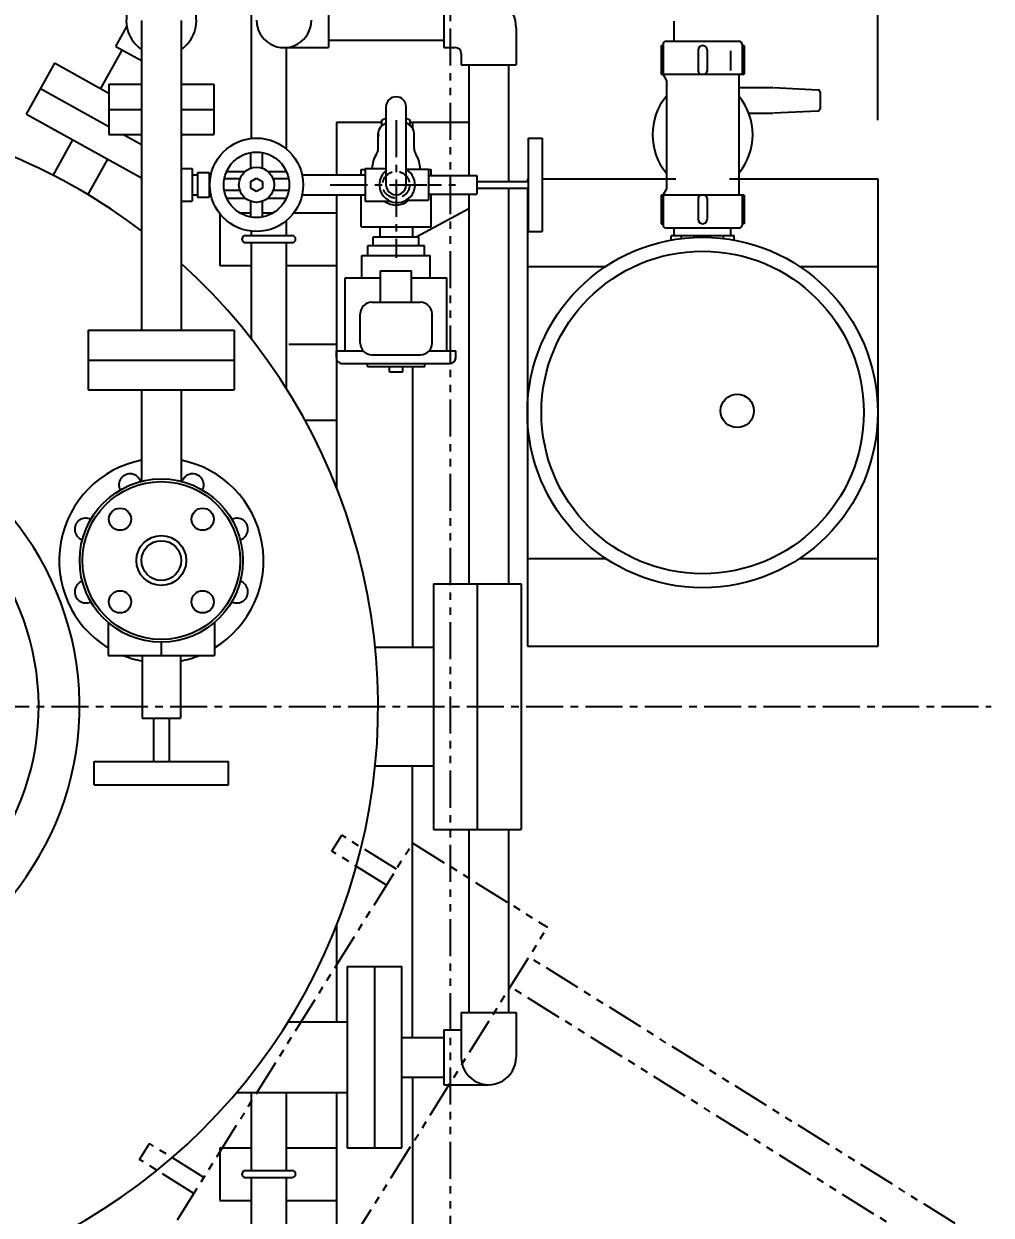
# Model space of a CAD drawing. Extents: x -1519 to 4918, y -4522 to 2416.
# Drawn here: x 207 to 1035, y -435 to 584 of the extents above; entities that cross this region are included whole.
import ezdxf
from ezdxf.enums import TextEntityAlignment as Align

# ---------------------------------------------------------------- set-up
doc = ezdxf.new("R2010")
doc.units = 0
for name, pattern in [('CENTER', [50.8, 31.75, -6.35, 6.35, -6.35]), ('DASHED', [19.05, 12.7, -6.35]), ('PHANTOM', [63.5, 31.75, -6.35, 6.35, -6.35, 6.35, -6.35])]:
    doc.linetypes.add(name, pattern=pattern)
doc.layers.get('0').update_dxf_attribs({"linetype": 'CONTINUOUS'})
doc.layers.get('DEFPOINTS').update_dxf_attribs({"linetype": 'CONTINUOUS'})
doc.layers.add('LY_1', color=7, linetype='CONTINUOUS')
doc.styles.add('MX_DIMTXSTY_3', font='txt.shx', dxfattribs={"width": 1.15, "bigfont": 'extfont.shx'})
doc.dimstyles.new('MXDIMSTYLE', dxfattribs={"dimscale": 50, "dimtxt": 4, "dimasz": 2.5, "dimexe": 1.8, "dimexo": 1, "dimgap": 1, "dimtad": 1, "dimblk1": 'OPEN30', "dimblk2": 'OPEN30', "dimsah": 1, "dimcen": 2.5, "dimazin": 3, "dimtfac": 1, "dimtmove": 0, "dimatfit": 3})

# ---------------------------------------------------------------- blocks, each defined once
blk = doc.blocks.new('_OPEN30')
at = {"color": 0, "linetype": 'BYBLOCK'}
for p, q in [((-1, 0.267949), (0, 0)), ((0, 0), (-1, -0.267949)), ((0, 0), (-1, 0))]:
    blk.add_line(p, q, dxfattribs=at)
blk = doc.blocks.new('*D5')
at = {"color": 110, "linetype": 'CONTINUOUS'}
for p, q in [((-812.373454, 208.605335), (-812.373454, 2280.571642)), ((938.399829, 501.69994), (938.399829, 2280.571642)), ((-812.373454, 2190.571644), (938.399829, 2190.571644))]:
    blk.add_line(p, q, dxfattribs=at)
at = {"layer": 'DEFPOINTS', "color": 0, "linetype": 'CONTINUOUS'}
for p in [(938.399829, 2190.571644), (938.399829, 451.69994), (-812.373454, 158.605335)]:
    blk.add_point(p, dxfattribs=at)
at = {"color": 110, "linetype": 'CONTINUOUS', "xscale": 138.5, "yscale": 138.5, "zscale": 138.5, "rotation": 180}
blk.add_blockref('_OPEN30', (-812.373454, 2190.571644), dxfattribs=at)
at = {"color": 110, "linetype": 'CONTINUOUS', "xscale": 138.5, "yscale": 138.5, "zscale": 138.5}
blk.add_blockref('_OPEN30', (938.399829, 2190.571644), dxfattribs=at)
at = {"color": 110, "linetype": 'CONTINUOUS', "style": 'MX_DIMTXSTY_3', "width": 0.993789}
blk.add_text('1750', height=175, dxfattribs=at).set_placement((-258.001289, 2328.071644), align=Align.MIDDLE_LEFT)

msp = doc.modelspace()

# ---------------------------------------------------------------- linework, layer by layer
at = {"layer": 'LY_1', "color": 50, "linetype": 'PHANTOM'}
msp.add_line((572.50039, -1102.506286), (572.50039, 1094.649207), dxfattribs=at)
at = {"layer": 'LY_1', "color": 3, "linetype": 'CONTINUOUS'}
for p, q in [((402.000208, 646.299959), (402.000208, 486.246052)), ((285.926635, 564.982803), (295.405507, 582.08314)), ((308.0004, 586.999945), (308.0004, 322.000066)), ((342.000033, 586.999945), (342.000033, 322.000066)), ((273.285719, 528.771056), (291.611496, 561.831633)), ((285.926635, 564.982803), (307.999558, 552.747582)), ((431.999859, 563.899964), (431.999859, 477.317972)), ((233.490552, 550.829878), (279.999718, 525.049426)), ((280.000522, 532.499965), (280.000522, 489.499989)), ((280.000522, 532.499965), (308.0004, 532.499965)), ((342.000033, 532.499965), (369.999911, 532.499965)), ((369.999911, 532.499965), (369.999911, 489.499989)), ((819.439829, 529.699977), (848.627141, 529.699977)), ((848.999964, 529.700177), (887.100214, 527.795164)), ((889.000153, 525.79746), (889.000153, 511.602454)), ((280.000522, 510.999977), (308.0004, 510.999977)), ((342.000033, 510.999977), (369.999911, 510.999977)), ((517.350113, 513.099941), (517.350113, 446.499959)), ((534.650092, 446.499959), (534.650092, 513.099941)), ((513.875033, 497.183879), (513.875033, 501.725331)), ((517.349879, 503.093291), (513.8751, 501.724988)), ((538.124955, 501.725315), (534.650582, 503.093458)), ((538.125172, 497.18377), (538.125172, 501.725331)), ((540.000259, 499.999943), (540.000259, 495.009229)), ((827.945102, 507.699964), (848.627141, 507.699964)), ((887.099916, 509.604965), (848.999667, 507.699953)), ((280.000522, 489.499989), (308.0004, 489.499989)), ((341.999579, 487.383514), (343.173051, 489.500513)), ((342.000033, 489.499989), (369.999911, 489.499989)), ((510.621859, 477.893827), (510.621859, 490.550557)), ((541.37791, 477.893827), (541.37791, 490.534372)), ((639.057702, 486.499948), (650.999666, 486.499948)), ((639.057702, 486.499948), (639.057702, 406.49997)), ((650.999666, 486.499948), (650.999666, 406.49997)), ((401.499719, 460.641859), (401.499719, 474.049811)), ((411.500766, 460.641859), (411.500766, 474.049811)), ((342.000033, 460.499952), (351.500155, 460.499952)), ((351.500155, 460.499952), (351.500155, 432.499965)), ((496.000015, 455.149948), (496.000015, 459.499957)), ((496.000015, 459.499957), (499.499946, 459.499957)), ((499.499946, 460.499952), (517.350113, 460.499952)), ((499.499946, 460.499952), (499.499946, 432.499965)), ((535.287037, 459.76328), (553.780254, 459.76328)), ((553.780254, 459.76328), (553.780254, 433.236638)), ((553.780254, 459.499957), (555.999753, 459.499957)), ((555.999753, 454.573275), (555.999753, 459.499957)), ((351.500155, 455.149948), (355.999754, 455.149948)), ((355.999754, 456.999968), (365.999929, 456.999968)), ((355.999754, 456.999968), (355.999754, 435.99995)), ((365.999929, 456.999968), (365.999929, 435.99995)), ((365.999929, 455.149948), (367.446462, 455.149948)), ((392.357961, 451.499992), (378.950281, 451.499992)), ((380.970981, 457.999963), (396.869331, 457.999963)), ((401.52018, 449.374797), (406.49978, 452.249771)), ((401.52021, 443.624985), (401.52021, 449.374933)), ((406.499801, 452.249662), (411.479779, 449.37447)), ((411.479403, 449.374933), (411.479403, 443.624985)), ((416.130718, 457.999963), (432.029504, 457.999963)), ((434.050204, 451.499992), (420.642088, 451.499992)), ((445.553587, 455.149948), (499.499946, 455.149948)), ((553.780254, 454.573275), (560.123986, 454.573275)), ((560.123986, 454.573275), (595.199582, 454.573275)), ((595.199582, 454.573275), (595.199582, 438.426643)), ((595.199582, 449.383271), (639.057702, 449.383271)), ((392.357961, 441.499926), (378.950281, 441.499926)), ((406.5004, 440.749933), (401.520422, 443.625125)), ((411.479596, 443.624479), (406.499995, 440.749505)), ((434.050204, 441.499926), (420.642088, 441.499926)), ((553.780254, 446.499959), (560.123986, 446.499959)), ((553.780254, 438.426643), (560.123986, 438.426643)), ((555.999753, 410.499952), (555.999753, 438.426643)), ((560.123986, 438.426643), (595.199582, 438.426643)), ((595.199582, 443.616647), (639.057702, 443.616647)), ((342.000033, 432.499965), (351.500155, 432.499965)), ((351.500155, 437.849969), (355.999754, 437.849969)), ((355.999754, 435.99995), (365.999929, 435.99995)), ((365.999929, 437.849969), (367.446462, 437.849969)), ((380.970981, 434.999955), (396.869331, 434.999955)), ((401.499719, 418.950161), (401.499719, 432.358059)), ((411.500766, 418.950161), (411.500766, 432.358059)), ((416.130718, 434.999955), (432.029504, 434.999955)), ((445.553587, 437.849969), (499.499946, 437.849969)), ((496.000015, 410.499952), (496.000015, 437.849969)), ((499.499946, 432.499965), (520.839144, 432.499965)), ((535.287037, 433.236638), (553.780254, 433.236638)), ((392.077635, 422.499955), (401.499719, 422.499955)), ((411.500766, 422.499955), (420.921978, 422.499955)), ((588.20007, 425.953726), (543.714737, 402.000086)), ((431.999859, 415.681946), (431.999859, 402.999985)), ((496.000015, 410.499952), (555.999753, 410.499952)), ((511.99951, 410.499952), (511.99951, 401.999935)), ((540.000259, 410.499952), (540.000259, 401.999935)), ((397.00012, 402.999985), (436.999946, 402.999985)), ((402.000208, 406.75392), (402.000208, 402.999985)), ((506.500242, 401.999935), (545.500399, 401.999935)), ((506.500242, 394.499968), (506.500242, 401.999935)), ((545.500399, 394.499968), (545.500399, 401.999935)), ((639.057702, 406.49997), (650.999666, 406.49997)), ((397.00012, 396.999957), (436.999946, 396.999957)), ((402.000208, 396.999957), (402.000208, 314.81492)), ((431.999859, 396.999957), (431.999859, 272.191891)), ((501.750399, 394.499968), (550.250242, 394.499968)), ((501.750399, 385.99995), (501.750399, 394.499968)), ((550.250242, 385.99995), (550.250242, 394.499968)), ((496.749876, 385.99995), (555.250329, 385.99995)), ((496.749876, 366.999979), (496.749876, 385.99995)), ((555.250329, 366.999979), (555.250329, 385.99995)), ((482.499911, 366.999979), (512.750242, 366.999979)), ((482.499911, 304.499979), (482.499911, 366.999979)), ((512.750242, 372.999953), (539.250399, 372.999953)), ((512.750242, 345.999961), (512.750242, 372.999953)), ((539.250399, 345.999961), (539.250399, 372.999953)), ((539.250399, 366.999979), (569.499858, 366.999979)), ((569.499858, 304.499979), (569.499858, 366.999979)), ((505.250329, 345.999961), (546.749876, 345.999961)), ((495.250155, 311.000223), (495.250155, 335.999951)), ((556.75005, 311.000223), (556.75005, 335.999951)), ((262.499999, 322.000066), (387.499998, 322.000066)), ((262.499999, 322.000066), (262.499999, 270.999962)), ((387.499998, 322.000066), (387.499998, 270.999962)), ((262.499999, 296.500014), (387.499998, 296.500014)), ((474.999998, 304.499979), (497.65058, 304.499979)), ((474.999998, 298.500223), (474.999998, 304.499979)), ((505.250329, 301.000049), (546.749876, 301.000049)), ((554.349624, 304.499979), (577.000207, 304.499979)), ((577.000207, 298.500223), (577.000207, 304.499979)), ((480.000521, 293.500136), (572.00012, 293.500136)), ((501.500155, 291.00031), (501.500155, 293.500136)), ((501.500155, 291.00031), (550.50005, 291.00031)), ((520.250155, 286.500276), (520.250155, 291.00031)), ((520.250155, 286.500276), (531.75005, 286.500276)), ((531.75005, 286.500276), (531.75005, 291.00031)), ((550.50005, 291.00031), (550.50005, 293.500136)), ((262.499999, 270.999962), (387.499998, 270.999962)), ((308.0004, 270.999962), (308.0004, 192.801284)), ((342.000033, 270.999962), (342.000033, 192.801284)), ((633.000398, 105.000032), (633.000398, -105.000141)), ((279.391042, 72.030149), (279.391042, 43.656649)), ((370.609391, 72.030585), (370.609391, 43.656649)), ((324.999999, 55.736378), (324.999999, 43.656649)), ((279.391042, 43.656649), (370.609391, 43.656649)), ((308.499144, 43.656649), (308.499144, -9.839358)), ((341.500853, 43.656649), (341.500853, -9.839358)), ((540.000259, 50.800378), (540.000259, 50.763789)), ((308.49958, -9.839358), (341.500853, -9.839358)), ((318.404714, -9.839358), (318.404714, -47.000176)), ((331.595283, -9.839358), (331.595283, -47.000176)), ((267.500086, -47.000176), (382.499911, -47.000176)), ((267.500086, -67.000089), (267.500086, -47.000176)), ((382.499911, -67.000089), (382.499911, -47.000176)), ((267.500086, -67.000089), (382.499911, -67.000089)), ((484.000068, -222.499792), (530.999754, -222.499792)), ((433.528789, -269.749722), (484.000068, -269.749722)), ((530.999754, -283.000018), (566.799924, -283.000018)), ((530.999754, -317.000088), (566.799924, -317.000088)), ((389.419118, -330.249948), (484.000068, -330.249948)), ((402.000208, -330.249948), (402.000208, -396.999739)), ((431.999859, -330.249948), (431.999859, -396.999739)), ((374.999998, -377.499879), (374.999998, -422.499791)), ((374.999998, -377.499879), (402.000208, -377.499879)), ((431.999859, -377.499879), (474.999998, -377.499879)), ((484.000068, -377.499879), (530.999754, -377.499879)), ((397.00012, -396.999739), (436.999946, -396.999739)), ((397.00012, -402.999931), (436.999946, -402.999931)), ((402.000208, -402.999931), (402.000208, -452.115357)), ((431.999859, -402.999931), (431.999859, -452.115357)), ((374.999998, -422.499791), (402.000208, -422.499791)), ((431.999859, -422.499791), (474.999998, -422.499791))]:
    msp.add_line(p, q, dxfattribs=at)
at = {"layer": 'LY_1', "color": 254, "linetype": 'CONTINUOUS'}
for p, q in [((468.19981, 610.899977), (468.19981, 563.899964)), ((567.000032, 610.899977), (567.000032, 563.899964)), ((628.700036, 580.899972), (628.700036, 549.199974)), ((430.000085, 563.899964), (468.19981, 563.899964)), ((468.19981, 570.399963), (567.000032, 570.399963)), ((567.000032, 563.899964), (576.699827, 563.899964)), ((581.699914, 558.899986), (581.699914, 549.199974)), ((581.699914, 549.199974), (628.700036, 549.199974)), ((588.200158, 549.199974), (588.200158, 454.573275)), ((622.200228, 549.199974), (622.200228, 449.383271)), ((638.39983, 451.699936), (639.057702, 451.699936)), ((638.39983, 451.699936), (638.39983, 449.383271)), ((650.999666, 451.699936), (765.400039, 451.699936)), ((811.400056, 451.699936), (938.399829, 451.699936)), ((938.399829, 451.699936), (938.399829, 51.70021)), ((588.200158, 438.426643), (588.200158, 105.000032)), ((622.200228, 443.616647), (622.200228, 105.000032)), ((638.39983, 443.616647), (638.39983, 51.70021)), ((638.39983, 376.699936), (705.483798, 376.699936)), ((871.315861, 376.699936), (938.399829, 376.699936)), ((638.39983, 126.70021), (705.484209, 126.70021)), ((871.31545, 126.70021), (938.399829, 126.70021)), ((638.39983, 51.70021), (938.399829, 51.70021)), ((588.200158, -105.000141), (588.200158, -261.799893)), ((622.200228, -105.000141), (622.200228, -261.799893)), ((581.70035, -261.799893), (581.70035, -300.000053)), ((581.70035, -261.799893), (628.700036, -261.799893)), ((628.700036, -261.799893), (628.700036, -300.000053)), ((567.000032, -276.499774), (581.70035, -276.499774)), ((567.000032, -276.499774), (567.000032, -323.499896)), ((567.000032, -323.499896), (605.199757, -323.499896))]:
    msp.add_line(p, q, dxfattribs=at)
at = {"layer": 'LY_1', "color": 11, "linetype": 'CONTINUOUS'}
for p, q in [((764.099841, 569.399937), (764.099841, 586.399937)), ((752.879829, 565.559937), (754.543833, 565.559937)), ((752.879829, 565.559937), (752.879829, 541.239937)), ((754.543833, 566.839937), (754.543833, 541.239937)), ((757.103833, 569.399937), (819.695825, 569.399937)), ((784.559829, 561.719937), (784.559829, 543.799937)), ((792.239829, 561.719937), (792.239829, 543.799937)), ((812.699817, 544.199937), (812.699817, 561.199937)), ((822.255825, 566.839937), (822.255825, 541.239937)), ((822.255825, 565.559937), (823.919829, 565.559937)), ((823.919829, 565.559937), (823.919829, 541.239937)), ((752.879829, 541.239937), (823.919829, 541.239937)), ((819.439829, 541.239937), (819.439829, 437.559937)), ((757.359829, 536.119937), (757.359829, 442.679937)), ((752.879829, 437.559937), (752.879829, 413.239937)), ((823.919829, 437.559937), (752.879829, 437.559937)), ((754.543833, 437.559937), (754.543833, 411.959937)), ((784.559829, 434.999937), (784.559829, 417.079937)), ((792.239829, 434.999937), (792.239829, 417.079937)), ((822.255825, 437.559937), (822.255825, 411.959937)), ((823.919829, 437.559937), (823.919829, 413.239937)), ((752.879829, 413.239937), (754.543833, 413.239937)), ((819.695825, 409.399937), (757.103833, 409.399937)), ((764.099841, 402.899937), (764.099841, 409.399937)), ((812.699817, 402.899937), (812.699817, 409.399937)), ((823.919829, 413.239937), (822.255825, 413.239937)), ((761.399829, 398.94938), (761.399829, 402.899937)), ((815.399829, 402.899937), (761.399829, 402.899937)), ((770.399829, 400.59742), (770.399829, 402.899937)), ((806.399829, 400.59742), (806.399829, 402.899937)), ((815.399829, 398.94938), (815.399829, 402.899937))]:
    msp.add_line(p, q, dxfattribs=at)
at = {"layer": 'LY_1', "color": 130, "linetype": 'CONTINUOUS'}
for p, q in [((209.557533, 506.96834), (233.781105, 550.668821)), ((221.669319, 528.818581), (280.000522, 496.485066)), ((209.557533, 506.96834), (307.999914, 452.400836)), ((292.601934, 489.499989), (308.0004, 480.96448)), ((232.538148, 454.575265), (249.352699, 484.909518)), ((262.274898, 438.091915), (279.089449, 468.426168)), ((558.000399, 105.000032), (633.000398, 105.000032)), ((558.000399, 105.000032), (558.000399, -105.000141)), ((595.500399, 105.000032), (595.500399, -105.000141)), ((508.066666, 50.800378), (558.000399, 50.800378)), ((508.066666, -50.800051), (558.000399, -50.800051)), ((558.000399, -105.000141), (633.000398, -105.000141)), ((484.000068, -222.499792), (484.000068, -377.499879)), ((507.499911, -222.499792), (507.499911, -377.499879)), ((530.999754, -377.499879), (530.999754, -222.499792))]:
    msp.add_line(p, q, dxfattribs=at)
at = {"layer": 'LY_1', "color": 5, "linetype": 'CONTINUOUS'}
for p, q in [((474.999998, 499.999943), (513.875033, 499.999943)), ((474.999998, 499.999943), (474.999998, 455.149948)), ((538.125172, 499.999943), (588.200158, 499.999943)), ((474.999998, 437.849969), (474.999998, 187.316403)), ((374.999998, 421.847369), (374.999998, 377.499933)), ((438.499667, 422.499955), (474.999998, 422.499955)), ((374.999998, 377.499933), (402.000208, 377.499933)), ((431.999859, 377.499933), (474.999998, 377.499933)), ((434.188841, 310.000119), (474.999998, 310.000119)), ((540.000259, 291.00031), (540.000259, 50.800378)), ((447.981478, 245.000293), (474.999998, 245.000293)), ((540.000259, -283.000018), (540.000259, -50.800051)), ((474.999998, -187.316076), (474.999998, -269.749722)), ((540.000259, -317.000088), (540.000259, -619.999955)), ((474.999998, -330.249948), (474.999998, -619.999955))]:
    msp.add_line(p, q, dxfattribs=at)
at = {"layer": 'LY_1', "color": 110, "linetype": 'CENTER'}
for p, q in [((525.999666, 501.762334), (525.999666, 383.905191)), ((469.678168, 446.499959), (576.821025, 446.499959)), ((-632.68258, 0.000381), (1035.460985, 0.000381))]:
    msp.add_line(p, q, dxfattribs=at)
at = {"layer": 'LY_1', "color": 170, "linetype": 'PHANTOM'}
for p, q in [((471.094728, -123.643598), (479.573436, -110.074828)), ((471.094728, -123.643598), (479.573436, -110.074828)), ((526.216081, -139.220388), (479.573436, -110.074828)), ((338.889622, -439.00539), (540.258942, -116.747113)), ((540.258942, -116.747113), (655.620548, -188.833045)), ((517.737373, -152.789157), (471.094728, -123.643598)), ((454.251228, -511.091322), (655.620548, -188.833045)), ((1004.749108, -442.368134), (639.722971, -214.274488)), ((988.85153, -467.809577), (623.825393, -239.715931)), ((306.289837, -387.386555), (314.768545, -373.817786)), ((361.41119, -402.963345), (314.768545, -373.817786)), ((352.932482, -416.532115), (306.289837, -387.386555))]:
    msp.add_line(p, q, dxfattribs=at)
at = {"layer": 'LY_1', "color": 3, "linetype": 'CONTINUOUS'}
for points in [[(517.349362, 499.469599), (515.538004, 498.45609), (513.963976, 497.263063), (512.662984, 495.91758), (511.66454, 494.450163), (510.991295, 492.894101), (510.658521, 491.284692), (510.673765, 489.658445), (511.036684, 488.052251), (511.036684, 488.052251)], [(541.378062, 490.542437), (541.176162, 492.28638), (540.575765, 493.98453), (539.592636, 495.592297), (538.252589, 497.067463), (536.590814, 498.371293), (534.650944, 499.46955), (534.650944, 499.46955)]]:
    msp.add_lwpolyline(points, dxfattribs=at)
for centre, radius in [((406.500242, 446.499959), 39.999989), ((406.500242, 446.499959), 28), ((406.500242, 446.499959), 14.999999), ((788.399829, 251.700209), 150), ((788.399829, 251.700209), 138), ((324.999999, 124.999945), 69.899995), ((324.999999, 124.999945), 67.500005), ((289.644513, 160.355431), 9.499999), ((360.355485, 160.355431), 9.499999), ((324.999999, 124.999945), 21.35), ((324.999999, 124.999945), 17.000001), ((289.644513, 89.644895), 9.499999), ((360.355485, 89.644895), 9.499999)]:
    msp.add_circle(centre, radius, dxfattribs=at)
at = {"layer": 'LY_1', "color": 3, "linetype": 'DASHED'}
msp.add_circle((525.999666, 446.499959), 11.499999, dxfattribs=at)
at = {"layer": 'LY_1', "color": 110, "linetype": 'CONTINUOUS'}
msp.add_circle((818.070762, 253.053882), 14.285714, dxfattribs=at)
at = {"layer": 'LY_1', "color": 3, "linetype": 'CONTINUOUS'}
for centre, radius, start, end in [((324.999999, 586.999945), 29.999978, 304.518107, 235.481864), ((525.999666, 513.099941), 8.65, 0, 179.999964), ((886.999944, 525.79746), 2, 360, 87.137532), ((886.999944, 511.602454), 2, 272.862468, 360), ((0, 0.000381), 510.599625, 52.899719, 67.198769), ((530.478775, 459.214454), 25.218282, 147.968344, 177.078009), ((500.62212, 477.893827), 10.000001, 327.968312, 0.000014), ((551.378084, 477.893827), 10.000001, 180.000091, 212.031711), ((521.52143, 459.214454), 25.218282, 1.247015, 32.031702), ((526.96533, 446.499959), 15.281636, 128.991729, 59.809764), ((535.287037, 462.646591), 2.883327, 257.235323, 270.000018), ((525.999666, 446.499959), 8.65, 179.999964, 359.999983), ((525.999666, 446.499959), 17.299999, 234.022625, 309.944634), ((535.287037, 430.353326), 2.883327, 89.999982, 117.265933), ((397.00012, 399.999944), 2.999999, 89.999982, 270.000001), ((436.999946, 399.999944), 2.999999, 270.000018, 89.999982), ((0, 0.000381), 510.599625, 275.73242, 47.948348), ((505.250329, 335.999951), 10.000001, 89.999982, 179.999964), ((546.749876, 335.999951), 10.000001, 0, 89.999982), ((505.250329, 311.000223), 10.000001, 179.999964, 270.000001), ((546.749876, 311.000223), 10.000001, 270.000018, 0), ((480.000521, 298.500223), 5, 179.999964, 270.000001), ((572.00012, 298.500223), 5, 270.000018, 0), ((0, 0.000381), 255.000004, 289.232725, 158.971997), ((0, 0.000381), 219.999994, 291.505122, 160.067724), ((397.00012, -400.000053), 2.999999, 89.999982, 270.000001), ((436.999946, -400.000053), 2.999999, 270.000018, 89.999982)]:
    msp.add_arc(centre, radius, start, end, dxfattribs=at)
at = {"layer": 'LY_1', "color": 254, "linetype": 'CONTINUOUS'}
for centre, radius, start, end in [((598.699949, 580.899972), 29.999978, 0, 89.999982), ((430.000085, 587.399971), 23.5, 179.999964, 359.999983), ((576.699827, 558.899986), 4.999999, 0, 89.999982), ((605.199757, -300.000053), 23.5, 179.999964, 359.999983)]:
    msp.add_arc(centre, radius, start, end, dxfattribs=at)
at = {"layer": 'LY_1', "color": 11, "linetype": 'CONTINUOUS'}
for centre, radius, start, end in [((757.103833, 566.839937), 2.56, 90, 179.999982), ((788.399829, 561.719937), 3.84, 90, 179.999982), ((788.399829, 561.719937), 3.84, 359.999963, 90), ((819.695825, 566.839937), 2.56, 359.999963, 90), ((722.402681, 520.227905), 38.4, 24.447287, 33.174363), ((787.119829, 543.799937), 2.56, 179.999982, 269.999964), ((789.679829, 543.799937), 2.56, 269.999964, 359.999946), ((797.295336, 489.399931), 51.78224, 140.463584, 219.536416), ((779.504322, 489.399931), 51.78224, 320.463584, 39.536416), ((722.402681, 458.571987), 38.4, 326.825625, 335.552749), ((787.119829, 434.999937), 2.56, 90, 179.999982), ((789.679829, 434.999937), 2.56, 359.999963, 90), ((757.103833, 411.959937), 2.56, 179.999982, 269.999964), ((788.399829, 417.079937), 3.84, 179.999982, 359.999946), ((819.695825, 411.959937), 2.56, 270.000036, 0.000018)]:
    msp.add_arc(centre, radius, start, end, dxfattribs=at)
at = {"layer": 'LY_1', "color": 130, "linetype": 'CONTINUOUS'}
for centre, radius, start, end in [((324.999999, 124.999945), 87.5, 101.202968, 238.083729), ((324.999999, 124.999945), 87.5, 301.416156, 78.796996), ((298.212105, 189.671924), 9.499999, 18.004771, 206.995221), ((351.787893, 189.671924), 9.499999, 333.00477, 161.995203), ((260.328891, 151.787839), 9.499999, 63.004725, 251.99524), ((389.671542, 151.787839), 9.499999, 288.004779, 116.995185), ((260.328891, 98.212487), 9.499999, 108.004743, 296.995203), ((389.671542, 98.212487), 9.499999, 243.004815, 71.995221), ((324.999999, 124.999945), 87.5, 248.378644, 259.130004), ((324.999999, 124.999945), 87.5, 280.869996, 291.621446)]:
    msp.add_arc(centre, radius, start, end, dxfattribs=at)

# ---------------------------------------------------------------- dimensions: what is measured, and where the dimension line sits
at = {"layer": 'LY_1', "color": 110, "linetype": 'CONTINUOUS'}
dim = msp.add_linear_dim(base=(938.399829, 2190.571644), p1=(-812.373454, 158.605335), p2=(938.399829, 451.69994), text='1750', dimstyle='MXDIMSTYLE', override={"dimtxt": 3.5, "dimasz": 2.77, "dimdec": 3, "dimlfac": 0.02}, dxfattribs=at)
dim.commit()
dim.dimension.update_dxf_attribs({"geometry": '*D5', "text_midpoint": (63.013203, 2190.571644), "dimtype": 128})

doc.saveas('drawing.dxf')
